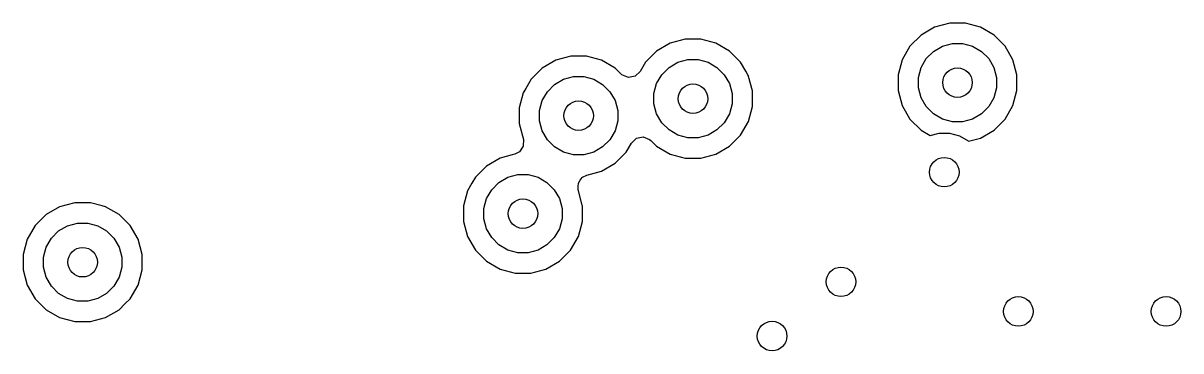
# Model space of a CAD drawing. Extents: x 0.98 to 8.09, y -3.46 to -0.83.
# Drawn here: x 4.9959 to 5.4587, y -1.6988 to -1.5679 of the extents above; entities that cross this region are included whole.
import ezdxf

# ---------------------------------------------------------------- set-up
doc = ezdxf.new("R2010")
doc.units = 0
doc.header["$MEASUREMENT"] = 0
doc.layers.add('BLACK', color=7, linetype='CONTINUOUS')

msp = doc.modelspace()

# ---------------------------------------------------------------- linework, layer by layer
at = {"layer": 'BLACK', "linetype": 'CONTINUOUS'}
for p, q in [((5.36626, -1.56788), (5.36022, -1.5695)), ((5.37252, -1.56788), (5.36626, -1.56788)), ((5.37856, -1.5695), (5.37252, -1.56788)), ((5.3548, -1.57263), (5.35037, -1.57705)), ((5.36022, -1.5695), (5.3548, -1.57263)), ((5.3548, -1.57263), (5.3548, -1.57263)), ((5.36022, -1.5695), (5.36022, -1.5695)), ((5.36022, -1.5695), (5.36022, -1.5695)), ((5.38398, -1.57263), (5.37856, -1.5695)), ((5.38841, -1.57705), (5.38398, -1.57263)), ((5.25449, -1.57591), (5.24907, -1.57904)), ((5.26053, -1.57429), (5.25449, -1.57591)), ((5.25449, -1.57591), (5.25449, -1.57591)), ((5.25449, -1.57591), (5.25449, -1.57591)), ((5.26679, -1.57429), (5.26053, -1.57429)), ((5.27284, -1.57591), (5.26679, -1.57429)), ((5.27826, -1.57904), (5.27284, -1.57591)), ((5.35037, -1.57705), (5.34724, -1.58247)), ((5.35037, -1.57705), (5.35037, -1.57705)), ((5.3598, -1.57915), (5.36336, -1.57709)), ((5.36336, -1.57709), (5.36733, -1.57603)), ((5.36733, -1.57603), (5.37144, -1.57603)), ((5.37144, -1.57603), (5.37542, -1.57709)), ((5.37542, -1.57709), (5.37898, -1.57915)), ((5.39154, -1.58247), (5.38841, -1.57705)), ((5.21482, -1.58109), (5.20877, -1.58271)), ((5.22108, -1.58109), (5.21482, -1.58109)), ((5.22712, -1.58271), (5.22108, -1.58109)), ((5.24907, -1.57904), (5.24464, -1.58346)), ((5.24907, -1.57904), (5.24907, -1.57904)), ((5.25764, -1.58351), (5.26161, -1.58244)), ((5.26161, -1.58244), (5.26572, -1.58244)), ((5.26572, -1.58244), (5.26969, -1.58351)), ((5.28268, -1.58346), (5.27826, -1.57904)), ((5.34724, -1.58247), (5.34562, -1.58852)), ((5.35484, -1.58562), (5.3569, -1.58206)), ((5.3569, -1.58206), (5.3598, -1.57915)), ((5.37898, -1.57915), (5.38188, -1.58206)), ((5.38188, -1.58206), (5.38394, -1.58562)), ((5.39316, -1.58852), (5.39154, -1.58247)), ((5.20336, -1.58583), (5.19893, -1.59026)), ((5.20877, -1.58271), (5.20336, -1.58583)), ((5.20336, -1.58583), (5.20336, -1.58583)), ((5.20877, -1.58271), (5.20877, -1.58271)), ((5.20877, -1.58271), (5.20877, -1.58271)), ((5.23254, -1.58583), (5.22712, -1.58271)), ((5.23485, -1.58814), (5.23254, -1.58583)), ((5.23254, -1.58583), (5.23254, -1.58583)), ((5.24253, -1.58713), (5.24054, -1.58903)), ((5.24464, -1.58346), (5.24253, -1.58713)), ((5.24464, -1.58346), (5.24464, -1.58346)), ((5.25117, -1.58847), (5.25408, -1.58556)), ((5.25408, -1.58556), (5.25764, -1.58351)), ((5.26969, -1.58351), (5.27325, -1.58556)), ((5.27325, -1.58556), (5.27616, -1.58847)), ((5.28479, -1.58711), (5.28268, -1.58346)), ((5.2856, -1.58852), (5.28479, -1.58711)), ((5.35378, -1.58959), (5.35484, -1.58562)), ((5.38394, -1.58562), (5.385, -1.58959)), ((5.19893, -1.59026), (5.19678, -1.59398)), ((5.19893, -1.59026), (5.19893, -1.59026)), ((5.20836, -1.59236), (5.21192, -1.5903)), ((5.21192, -1.5903), (5.21589, -1.58924)), ((5.21589, -1.58924), (5.22, -1.58924)), ((5.22, -1.58924), (5.22398, -1.5903)), ((5.22398, -1.5903), (5.22754, -1.59236)), ((5.23528, -1.58852), (5.23485, -1.58814)), ((5.23783, -1.58955), (5.23528, -1.58852)), ((5.24054, -1.58903), (5.23783, -1.58955)), ((5.24911, -1.59203), (5.25117, -1.58847)), ((5.27616, -1.58847), (5.27821, -1.59203)), ((5.28581, -1.58888), (5.2856, -1.58852)), ((5.2859, -1.58923), (5.28581, -1.58888)), ((5.28743, -1.59493), (5.2859, -1.58923)), ((5.34562, -1.58852), (5.34562, -1.59477)), ((5.35378, -1.5937), (5.35378, -1.58959)), ((5.385, -1.58959), (5.385, -1.5937)), ((5.39316, -1.59477), (5.39316, -1.58852)), ((5.1958, -1.59568), (5.19418, -1.60172)), ((5.19678, -1.59398), (5.1958, -1.59568)), ((5.2034, -1.59883), (5.20546, -1.59527)), ((5.20546, -1.59527), (5.20836, -1.59236)), ((5.22754, -1.59236), (5.23044, -1.59527)), ((5.23044, -1.59527), (5.2325, -1.59883)), ((5.24805, -1.596), (5.24911, -1.59203)), ((5.24805, -1.60011), (5.24805, -1.596)), ((5.27821, -1.59203), (5.27928, -1.596)), ((5.27928, -1.596), (5.27928, -1.60011)), ((5.28743, -1.60118), (5.28743, -1.59493)), ((5.34562, -1.59477), (5.34724, -1.60082)), ((5.35484, -1.59767), (5.35378, -1.5937)), ((5.385, -1.5937), (5.38394, -1.59767)), ((5.39154, -1.60082), (5.39316, -1.59477)), ((5.20234, -1.6028), (5.2034, -1.59883)), ((5.2325, -1.59883), (5.23356, -1.6028)), ((5.24911, -1.60408), (5.24805, -1.60011)), ((5.27928, -1.60011), (5.27821, -1.60408)), ((5.34724, -1.60082), (5.35037, -1.60624)), ((5.3569, -1.60123), (5.35484, -1.59767)), ((5.38394, -1.59767), (5.38188, -1.60123)), ((5.38841, -1.60624), (5.39154, -1.60082)), ((5.19418, -1.60172), (5.19418, -1.60172)), ((5.19418, -1.60172), (5.19418, -1.60798)), ((5.20234, -1.60691), (5.20234, -1.6028)), ((5.23356, -1.6028), (5.23356, -1.60691)), ((5.25117, -1.60764), (5.24911, -1.60408)), ((5.27821, -1.60408), (5.27616, -1.60764)), ((5.28581, -1.60723), (5.28743, -1.60118)), ((5.3598, -1.60414), (5.3569, -1.60123)), ((5.36336, -1.60619), (5.3598, -1.60414)), ((5.37898, -1.60414), (5.37542, -1.60619)), ((5.38188, -1.60123), (5.37898, -1.60414)), ((5.19418, -1.60798), (5.19587, -1.6143)), ((5.2034, -1.61088), (5.20234, -1.60691)), ((5.23356, -1.60691), (5.2325, -1.61088)), ((5.25408, -1.61055), (5.25117, -1.60764)), ((5.27616, -1.60764), (5.27325, -1.61055)), ((5.28268, -1.61265), (5.28581, -1.60723)), ((5.35037, -1.60624), (5.3548, -1.61066)), ((5.36733, -1.60726), (5.36336, -1.60619)), ((5.37144, -1.60726), (5.36733, -1.60726)), ((5.37542, -1.60619), (5.37144, -1.60726)), ((5.38398, -1.61066), (5.38841, -1.60624)), ((5.19587, -1.6143), (5.19581, -1.61705)), ((5.20546, -1.61444), (5.2034, -1.61088)), ((5.20836, -1.61735), (5.20546, -1.61444)), ((5.23044, -1.61444), (5.22754, -1.61735)), ((5.2325, -1.61088), (5.23044, -1.61444)), ((5.23908, -1.61578), (5.24108, -1.61388)), ((5.24108, -1.61388), (5.24378, -1.61336)), ((5.24378, -1.61336), (5.24633, -1.61438)), ((5.24633, -1.61438), (5.24676, -1.61477)), ((5.24676, -1.61477), (5.24907, -1.61707)), ((5.25764, -1.6126), (5.25408, -1.61055)), ((5.26161, -1.61367), (5.25764, -1.6126)), ((5.26572, -1.61367), (5.26161, -1.61367)), ((5.26969, -1.6126), (5.26572, -1.61367)), ((5.27325, -1.61055), (5.26969, -1.6126)), ((5.27826, -1.61707), (5.28268, -1.61265)), ((5.3548, -1.61066), (5.35845, -1.61277)), ((5.35845, -1.61277), (5.36205, -1.61181)), ((5.36205, -1.61181), (5.36616, -1.61181)), ((5.36616, -1.61181), (5.37013, -1.61287)), ((5.37013, -1.61287), (5.37369, -1.61493)), ((5.37369, -1.61493), (5.37382, -1.61506)), ((5.37382, -1.61506), (5.37856, -1.61379)), ((5.37856, -1.61379), (5.38398, -1.61066)), ((5.19427, -1.61932), (5.19242, -1.62028)), ((5.19581, -1.61705), (5.19427, -1.61932)), ((5.21192, -1.6194), (5.20836, -1.61735)), ((5.21589, -1.62047), (5.21192, -1.6194)), ((5.22398, -1.6194), (5.22, -1.62047)), ((5.22754, -1.61735), (5.22398, -1.6194)), ((5.23254, -1.62387), (5.23697, -1.61945)), ((5.23697, -1.61945), (5.23908, -1.61578)), ((5.24907, -1.61707), (5.25449, -1.6202)), ((5.27284, -1.6202), (5.27826, -1.61707)), ((5.18653, -1.62185), (5.18111, -1.62498)), ((5.19136, -1.62056), (5.18653, -1.62185)), ((5.18653, -1.62185), (5.18653, -1.62185)), ((5.18653, -1.62185), (5.18653, -1.62185)), ((5.19242, -1.62028), (5.19136, -1.62056)), ((5.22, -1.62047), (5.21589, -1.62047)), ((5.22712, -1.627), (5.23254, -1.62387)), ((5.25449, -1.6202), (5.26053, -1.62182)), ((5.26053, -1.62182), (5.26053, -1.62182)), ((5.26053, -1.62182), (5.26679, -1.62182)), ((5.26679, -1.62182), (5.27284, -1.6202)), ((5.26679, -1.62182), (5.26679, -1.62182)), ((5.18111, -1.62498), (5.17668, -1.62941)), ((5.18111, -1.62498), (5.18111, -1.62498)), ((5.18967, -1.62945), (5.19365, -1.62839)), ((5.19365, -1.62839), (5.19776, -1.62839)), ((5.19776, -1.62839), (5.20173, -1.62945)), ((5.21948, -1.62948), (5.22123, -1.62858)), ((5.22123, -1.62858), (5.22712, -1.627)), ((5.1753, -1.6318), (5.17355, -1.63483)), ((5.17668, -1.62941), (5.1753, -1.6318)), ((5.17668, -1.62941), (5.17668, -1.62941)), ((5.18321, -1.63442), (5.18611, -1.63151)), ((5.18611, -1.63151), (5.18967, -1.62945)), ((5.20173, -1.62945), (5.20529, -1.63151)), ((5.20529, -1.63151), (5.20819, -1.63442)), ((5.21777, -1.63453), (5.21781, -1.63317)), ((5.21781, -1.63317), (5.21784, -1.63181)), ((5.21784, -1.63181), (5.21785, -1.6318)), ((5.21785, -1.63178), (5.21862, -1.63066)), ((5.21785, -1.6318), (5.21785, -1.63178)), ((5.21862, -1.63066), (5.21938, -1.62953)), ((5.21938, -1.62953), (5.2194, -1.62952)), ((5.2194, -1.62952), (5.21941, -1.62951)), ((5.21941, -1.62951), (5.21948, -1.62948)), ((5.17355, -1.63483), (5.17193, -1.64087)), ((5.18009, -1.64195), (5.18115, -1.63798)), ((5.18115, -1.63798), (5.18321, -1.63442)), ((5.20819, -1.63442), (5.21025, -1.63798)), ((5.21025, -1.63798), (5.21131, -1.64195)), ((5.21785, -1.63482), (5.21777, -1.63453)), ((5.21785, -1.63483), (5.21785, -1.63482)), ((5.21939, -1.64057), (5.21785, -1.63483)), ((5.01051, -1.64124), (5.00509, -1.64437)), ((5.01656, -1.63962), (5.01051, -1.64124)), ((5.01051, -1.64124), (5.01051, -1.64124)), ((5.01051, -1.64124), (5.01051, -1.64124)), ((5.02281, -1.63962), (5.01656, -1.63962)), ((5.0275, -1.64087), (5.02281, -1.63962)), ((5.02886, -1.64124), (5.0275, -1.64087)), ((5.03428, -1.64437), (5.02886, -1.64124)), ((5.17193, -1.64087), (5.17193, -1.64713)), ((5.18009, -1.64606), (5.18009, -1.64195)), ((5.21131, -1.64195), (5.21131, -1.64606)), ((5.21947, -1.64087), (5.21939, -1.64057)), ((5.21947, -1.64713), (5.21947, -1.64087)), ((5.00509, -1.64437), (5.00067, -1.64879)), ((5.00509, -1.64437), (5.00509, -1.64437)), ((5.0387, -1.64879), (5.03428, -1.64437)), ((5.17193, -1.64713), (5.17355, -1.65318)), ((5.18115, -1.65003), (5.18009, -1.64606)), ((5.21131, -1.64606), (5.21025, -1.65003)), ((5.21785, -1.65318), (5.21947, -1.64713)), ((5.00067, -1.64879), (4.99831, -1.65288)), ((5.00067, -1.64879), (5.00067, -1.64879)), ((5.00719, -1.6538), (5.0101, -1.65089)), ((5.0101, -1.65089), (5.01366, -1.64884)), ((5.01366, -1.64884), (5.01763, -1.64777)), ((5.01763, -1.64777), (5.02174, -1.64777)), ((5.02174, -1.64777), (5.02571, -1.64884)), ((5.02571, -1.64884), (5.02927, -1.65089)), ((5.02927, -1.65089), (5.03218, -1.6538)), ((5.04183, -1.65421), (5.0387, -1.64879)), ((5.18321, -1.65359), (5.18115, -1.65003)), ((5.21025, -1.65003), (5.20819, -1.65359)), ((4.99754, -1.65421), (4.99592, -1.66026)), ((4.99831, -1.65288), (4.99754, -1.65421)), ((5.00514, -1.65736), (5.00719, -1.6538)), ((5.03218, -1.6538), (5.03423, -1.65736)), ((5.04345, -1.66026), (5.04183, -1.65421)), ((5.17355, -1.65318), (5.17668, -1.6586)), ((5.18611, -1.6565), (5.18321, -1.65359)), ((5.18967, -1.65855), (5.18611, -1.6565)), ((5.20529, -1.6565), (5.20173, -1.65855)), ((5.20819, -1.65359), (5.20529, -1.6565)), ((5.21472, -1.6586), (5.21785, -1.65318)), ((4.99592, -1.66026), (4.99592, -1.66651)), ((5.00407, -1.66133), (5.00514, -1.65736)), ((5.03423, -1.65736), (5.0353, -1.66133)), ((5.04345, -1.66651), (5.04345, -1.66026)), ((5.17668, -1.6586), (5.18111, -1.66302)), ((5.19365, -1.65962), (5.18967, -1.65855)), ((5.19776, -1.65962), (5.19365, -1.65962)), ((5.20173, -1.65855), (5.19776, -1.65962)), ((5.21029, -1.66302), (5.21472, -1.6586)), ((5.00407, -1.66544), (5.00407, -1.66133)), ((5.00514, -1.66941), (5.00407, -1.66544)), ((5.0353, -1.66544), (5.03423, -1.66941)), ((5.0353, -1.66133), (5.0353, -1.66544)), ((5.18111, -1.66302), (5.18653, -1.66615)), ((5.20487, -1.66615), (5.21029, -1.66302)), ((4.99592, -1.66651), (4.99754, -1.67256)), ((5.00719, -1.67297), (5.00514, -1.66941)), ((5.03423, -1.66941), (5.03218, -1.67297)), ((5.04183, -1.67256), (5.04345, -1.66651)), ((5.18653, -1.66615), (5.19257, -1.66777)), ((5.19257, -1.66777), (5.19257, -1.66777)), ((5.19257, -1.66777), (5.19883, -1.66777)), ((5.19883, -1.66777), (5.20487, -1.66615)), ((5.19883, -1.66777), (5.19883, -1.66777)), ((4.99754, -1.67256), (5.00067, -1.67798)), ((5.0101, -1.67588), (5.00719, -1.67297)), ((5.03218, -1.67297), (5.02927, -1.67588)), ((5.0387, -1.67798), (5.04183, -1.67256)), ((5.00067, -1.67798), (5.00509, -1.6824)), ((5.01366, -1.67794), (5.0101, -1.67588)), ((5.01763, -1.679), (5.01366, -1.67794)), ((5.02174, -1.679), (5.01763, -1.679)), ((5.02571, -1.67794), (5.02174, -1.679)), ((5.02927, -1.67588), (5.02571, -1.67794)), ((5.03674, -1.67994), (5.0387, -1.67798)), ((5.00509, -1.6824), (5.01051, -1.68553)), ((5.02886, -1.68553), (5.03428, -1.6824)), ((5.03428, -1.6824), (5.03674, -1.67994)), ((5.01051, -1.68553), (5.01656, -1.68715)), ((5.01656, -1.68715), (5.01656, -1.68715)), ((5.01656, -1.68715), (5.02281, -1.68715)), ((5.02281, -1.68715), (5.02886, -1.68553)), ((5.02281, -1.68715), (5.02281, -1.68715))]:
    msp.add_line(p, q, dxfattribs=at)
at = {"layer": 'BLACK'}
for centre in [(5.36939, -1.59164), (5.26366, -1.59806), (5.21795, -1.60485), (5.3641, -1.62742), (5.1957, -1.644), (5.01969, -1.66339), (5.32282, -1.67124), (5.3937, -1.68307), (5.45276, -1.68307), (5.29528, -1.69291)]:
    msp.add_circle(centre, 0.00591, dxfattribs=at)

doc.saveas('drawing.dxf')
